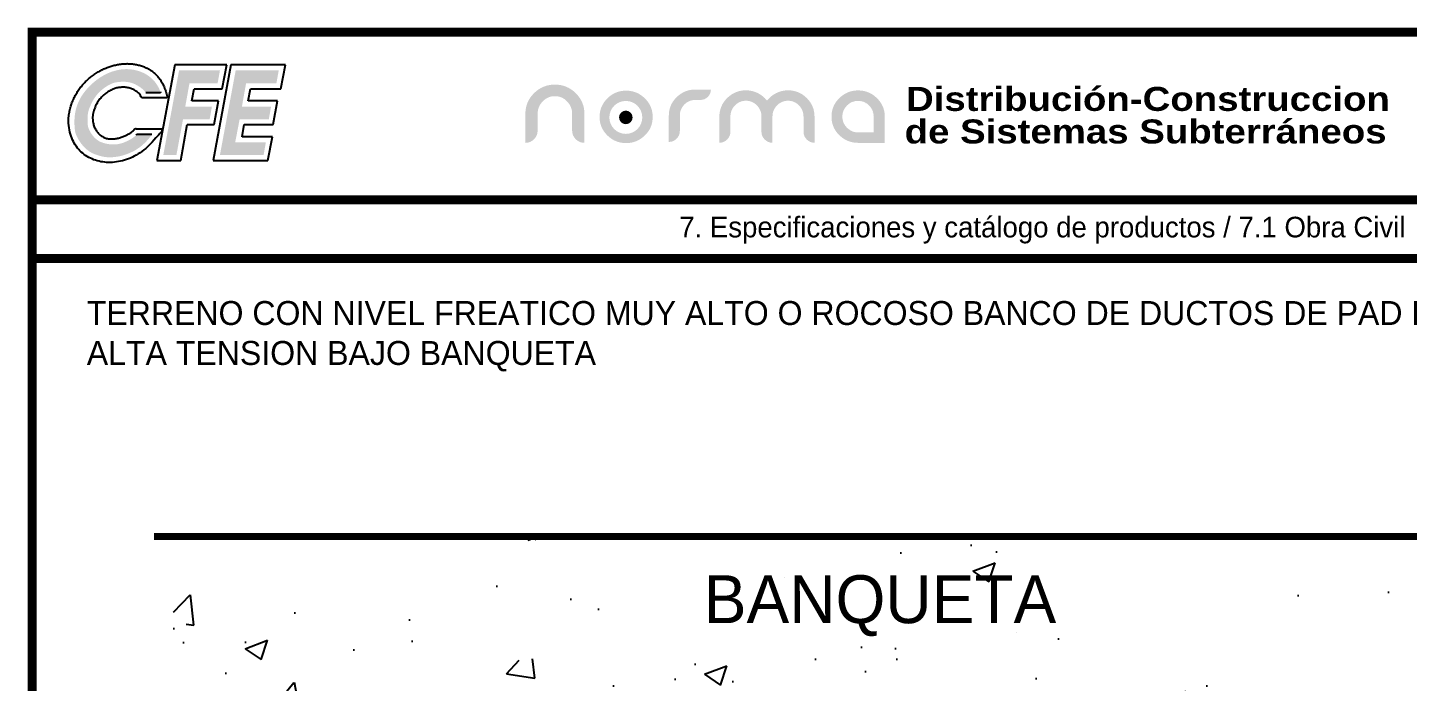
# Model space of a CAD drawing. Header units: inches. Extents: x 97 to 1398, y 97 to 1923.
# Drawn here: x 97 to 961, y 1514 to 1923 of the extents above; entities that cross this region are included whole.
import ezdxf

# ---------------------------------------------------------------- set-up
doc = ezdxf.new("R2010")
doc.units = ezdxf.units.IN
doc.header["$MEASUREMENT"] = 0
doc.layers.get('0').update_dxf_attribs({"color": 3})
doc.layers.get('Defpoints').update_dxf_attribs({"color": 50})
for name, color, linetype in [('Cepa', 6, 'Continuous'), ('Dimensiones', 7, 'Continuous'), ('LAYER_1', 160, 'Continuous'), ('Marco', 7, 'Continuous'), ('Textos', 7, 'Continuous')]:
    doc.layers.add(name, color=color, linetype=linetype)
doc.styles.get("Standard").update_dxf_attribs({"font": ''})
doc.styles.get('Standard').set_extended_font_data('Zurich Ex BT')
doc.dimstyles.get("Standard").update_dxf_attribs({"dimtxt": 9, "dimasz": 20, "dimexe": 1.8, "dimexo": 0.0625, "dimgap": 2, "dimtad": 0, "dimtih": 1, "dimtoh": 1, "dimdec": 0, "dimzin": 0, "dimdsep": 46, "dimtxsty": 'Standard', "dimcen": 0.09, "dimadec": 0, "dimazin": 0, "dimtfac": 1, "dimtdec": 0, "dimtofl": 0, "dimtmove": 0, "dimatfit": 3, "dimfxl": 0, "dimtolj": 1, "dimtzin": 0, "dimarcsym": 0})

# ---------------------------------------------------------------- blocks, each defined once
blk = doc.blocks.new('*D17')
at = {"layer": 'Defpoints', "color": 0}
for p in [(1189.57, 1604.23), (793.11, 1304.45), (1311.18, 1304.45)]:
    blk.add_point(p, dxfattribs=at)
at = {"layer": 'Dimensiones', "color": 0, "lineweight": -2}
for p, q in [((1189.63, 1604.23), (1312.98, 1604.23)), ((1311.18, 1584.23), (1311.18, 1477.67)), ((1311.18, 1324.45), (1311.18, 1453.33)), ((793.17, 1304.45), (1312.98, 1304.45))]:
    blk.add_line(p, q, dxfattribs=at)
at = {"layer": 'Dimensiones', "color": 0}
for points in [[(1307.85, 1584.23), (1314.51, 1584.23), (1311.18, 1604.23)], [(1307.85, 1324.45), (1314.51, 1324.45), (1311.18, 1304.45)]]:
    blk.add_solid(points, dxfattribs=at)
at = {"layer": 'Dimensiones', "color": 0, "insert": (1311.18, 1465.5), "char_height": 20, "attachment_point": 5}
blk.add_mtext('\\A1;300', dxfattribs=at)
blk = doc.blocks.new('MARCO')
at = {"layer": 'Marco', "const_width": 5.6}
blk.add_lwpolyline([(0, 0), (0, 1820), (1295, 1820), (1295, 0)], close=True, dxfattribs=at)
for points in [[(0, 1715), (1295, 1715)], [(0, 1678.28), (1295, 1678.28)]]:
    blk.add_lwpolyline(points, dxfattribs=at)
blk = doc.blocks.new('logo_norma')
at = {"linetype": 'Continuous', "lineweight": 0}
blk.add_hatch(color=2, dxfattribs=at).paths.add_polyline_path([(33.63, 163, 1), (38.81, 163, 1)])
at = {"layer": 'LAYER_1', "lineweight": 0}
h = blk.add_hatch(color=7, dxfattribs=at)
h.dxf.hatch_style = 2
edge = h.paths.add_edge_path()
edge.add_spline(control_points=[(15.71, 164.38), (15.71, 166.19), (15.07, 167.77), (13.79, 169.1), (12.51, 170.44), (10.96, 171.11), (9.14, 171.11), (7.3, 171.11), (5.74, 170.44), (4.46, 169.12), (3.17, 167.79), (2.53, 166.21), (2.53, 164.38), (2.53, 164.38), (2.53, 157.96), (2.53, 157.96), (2.53, 156.68), (2.07, 155.58), (1.15, 154.66), (0.23, 153.74), (-0.87, 153.28), (-2.15, 153.28), (-2.15, 153.28), (-2.15, 164.39), (-2.15, 164.39), (-2.15, 167.46), (-1.04, 170.09), (1.17, 172.27), (3.38, 174.45), (6.03, 175.54), (9.14, 175.54), (12.22, 175.54), (14.87, 174.45), (17.08, 172.27), (19.29, 170.09), (20.4, 167.46), (20.4, 164.39), (20.4, 164.39), (20.4, 153.28), (20.4, 153.28), (19.11, 153.28), (18.01, 153.74), (17.09, 154.66), (16.17, 155.58), (15.71, 156.68), (15.71, 157.96), (15.71, 157.96), (15.71, 164.38), (15.71, 164.38)], knot_values=[0, 0, 0, 0, 1, 1, 1, 2, 2, 2, 3, 3, 3, 4, 4, 4, 5, 5, 5, 6, 6, 6, 7, 7, 7, 8, 8, 8, 9, 9, 9, 10, 10, 10, 11, 11, 11, 12, 12, 12, 13, 13, 13, 14, 14, 14, 15, 15, 15, 16, 16, 16, 16], degree=3, periodic=0)
h = blk.add_hatch(color=1, dxfattribs=at)
h.dxf.hatch_style = 2
edge = h.paths.add_edge_path()
edge.add_arc((36.22, 163), 6.29, 0, 360)
h.paths.add_polyline_path([(36.33, 173.22), (36.59, 173.21), (36.85, 173.2), (37.1, 173.19), (37.36, 173.17), (37.61, 173.14), (37.85, 173.11), (38.1, 173.07), (38.34, 173.03), (38.58, 172.98), (38.82, 172.93), (39.06, 172.87), (39.29, 172.8), (39.52, 172.73), (39.75, 172.65), (39.98, 172.57), (40.2, 172.48), (40.43, 172.39), (40.65, 172.28), (40.86, 172.18), (41.08, 172.07), (41.29, 171.95), (41.5, 171.83), (41.71, 171.7), (41.92, 171.56), (42.12, 171.42), (42.33, 171.27), (42.53, 171.12), (42.72, 170.96), (42.92, 170.8), (43.11, 170.63), (43.3, 170.46), (43.49, 170.27), (43.68, 170.09), (43.85, 169.9), (44.03, 169.71), (44.19, 169.52), (44.35, 169.33), (44.51, 169.13), (44.66, 168.93), (44.8, 168.73), (44.94, 168.52), (45.07, 168.32), (45.2, 168.11), (45.32, 167.9), (45.43, 167.68), (45.54, 167.47), (45.64, 167.25), (45.74, 167.03), (45.83, 166.81), (45.91, 166.58), (45.99, 166.35), (46.07, 166.12), (46.13, 165.89), (46.19, 165.66), (46.25, 165.42), (46.3, 165.18), (46.34, 164.94), (46.38, 164.69), (46.41, 164.45), (46.44, 164.2), (46.46, 163.95), (46.48, 163.69), (46.48, 163.44), (46.49, 163.18), (46.48, 162.92), (46.48, 162.66), (46.46, 162.41), (46.44, 162.16), (46.41, 161.91), (46.38, 161.66), (46.34, 161.42), (46.3, 161.18), (46.25, 160.94), (46.19, 160.7), (46.13, 160.47), (46.07, 160.24), (45.99, 160.01), (45.91, 159.78), (45.83, 159.56), (45.74, 159.33), (45.64, 159.11), (45.54, 158.9), (45.43, 158.68), (45.32, 158.47), (45.2, 158.26), (45.07, 158.05), (44.94, 157.85), (44.8, 157.64), (44.66, 157.44), (44.51, 157.25), (44.35, 157.05), (44.19, 156.86), (44.03, 156.67), (43.85, 156.48), (43.68, 156.29), (43.49, 156.11), (43.3, 155.93), (43.11, 155.76), (42.92, 155.59), (42.72, 155.43), (42.53, 155.27), (42.33, 155.12), (42.12, 154.97), (41.92, 154.83), (41.71, 154.7), (41.5, 154.57), (41.29, 154.45), (41.08, 154.33), (40.86, 154.22), (40.65, 154.11), (40.43, 154.02), (40.2, 153.92), (39.98, 153.83), (39.75, 153.75), (39.52, 153.67), (39.29, 153.6), (39.06, 153.54), (38.82, 153.48), (38.58, 153.42), (38.34, 153.37), (38.1, 153.33), (37.85, 153.29), (37.61, 153.26), (37.36, 153.24), (37.1, 153.22), (36.85, 153.2), (36.59, 153.2), (36.33, 153.19), (36.07, 153.2), (35.82, 153.2), (35.56, 153.22), (35.31, 153.24), (35.06, 153.26), (34.81, 153.29), (34.57, 153.33), (34.33, 153.37), (34.09, 153.42), (33.85, 153.48), (33.61, 153.54), (33.38, 153.6), (33.15, 153.67), (32.92, 153.75), (32.69, 153.83), (32.47, 153.92), (32.24, 154.02), (32.02, 154.11), (31.81, 154.22), (31.59, 154.33), (31.38, 154.45), (31.17, 154.57), (30.96, 154.7), (30.75, 154.83), (30.55, 154.97), (30.35, 155.12), (30.15, 155.27), (29.95, 155.43), (29.76, 155.59), (29.57, 155.76), (29.38, 155.93), (29.19, 156.11), (29, 156.29), (28.83, 156.48), (28.65, 156.67), (28.49, 156.86), (28.33, 157.05), (28.17, 157.25), (28.02, 157.44), (27.88, 157.64), (27.75, 157.85), (27.61, 158.05), (27.49, 158.26), (27.37, 158.47), (27.26, 158.68), (27.15, 158.9), (27.05, 159.11), (26.95, 159.33), (26.86, 159.56), (26.77, 159.78), (26.7, 160.01), (26.62, 160.24), (26.56, 160.47), (26.49, 160.7), (26.44, 160.94), (26.39, 161.18), (26.35, 161.42), (26.31, 161.66), (26.28, 161.91), (26.25, 162.16), (26.23, 162.41), (26.21, 162.66), (26.21, 162.92), (26.2, 163.18), (26.21, 163.44), (26.21, 163.69), (26.23, 163.95), (26.25, 164.2), (26.28, 164.45), (26.31, 164.69), (26.35, 164.94), (26.39, 165.18), (26.44, 165.42), (26.49, 165.66), (26.56, 165.89), (26.62, 166.12), (26.7, 166.35), (26.77, 166.58), (26.86, 166.81), (26.95, 167.03), (27.05, 167.25), (27.15, 167.47), (27.26, 167.68), (27.37, 167.9), (27.49, 168.11), (27.61, 168.32), (27.75, 168.52), (27.88, 168.73), (28.02, 168.93), (28.17, 169.13), (28.33, 169.33), (28.49, 169.52), (28.65, 169.71), (28.83, 169.9), (29, 170.09), (29.19, 170.27), (29.38, 170.46), (29.57, 170.63), (29.76, 170.8), (29.95, 170.96), (30.15, 171.12), (30.35, 171.27), (30.55, 171.42), (30.75, 171.56), (30.96, 171.7), (31.17, 171.83), (31.38, 171.95), (31.59, 172.07), (31.81, 172.18), (32.02, 172.28), (32.24, 172.39), (32.47, 172.48), (32.69, 172.57), (32.92, 172.65), (33.15, 172.73), (33.38, 172.8), (33.61, 172.87), (33.85, 172.93), (34.09, 172.98), (34.33, 173.03), (34.57, 173.07), (34.81, 173.11), (35.06, 173.14), (35.31, 173.17), (35.56, 173.19), (35.82, 173.2), (36.07, 173.21)])
h = blk.add_hatch(color=7, dxfattribs=at)
h.dxf.hatch_style = 2
edge = h.paths.add_edge_path()
edge.add_spline(control_points=[(56.86, 157.83), (56.86, 156.68), (56.45, 155.69), (55.62, 154.86), (54.79, 154.04), (53.8, 153.62), (52.65, 153.62), (52.65, 153.62), (52.65, 163.66), (52.65, 163.66), (52.65, 166.43), (53.65, 168.79), (55.65, 170.74), (57.65, 172.68), (60.03, 173.65), (62.81, 173.65), (62.81, 173.65), (68.73, 173.65), (68.73, 173.65), (68.73, 172.55), (68.34, 171.61), (67.56, 170.83), (66.78, 170.06), (65.84, 169.67), (64.74, 169.67), (64.74, 169.67), (62.81, 169.67), (62.81, 169.67), (61.15, 169.67), (59.75, 169.08), (58.59, 167.91), (57.44, 166.73), (56.86, 165.32), (56.86, 163.66), (56.86, 163.66), (56.86, 157.83), (56.86, 157.83)], knot_values=[0, 0, 0, 0, 1, 1, 1, 2, 2, 2, 3, 3, 3, 4, 4, 4, 5, 5, 5, 6, 6, 6, 7, 7, 7, 8, 8, 8, 9, 9, 9, 10, 10, 10, 11, 11, 11, 12, 12, 12, 12], degree=3, periodic=0)
h = blk.add_hatch(color=7, dxfattribs=at)
h.dxf.hatch_style = 2
edge = h.paths.add_edge_path()
edge.add_spline(control_points=[(92.25, 163.31), (92.25, 163.31), (92.25, 153.32), (92.25, 153.32), (91.1, 153.32), (90.11, 153.74), (89.28, 154.56), (88.45, 155.39), (88.04, 156.38), (88.04, 157.53), (88.04, 157.53), (88.04, 163.31), (88.04, 163.31), (88.04, 164.96), (87.47, 166.38), (86.32, 167.57), (85.18, 168.76), (83.78, 169.36), (82.12, 169.36), (80.47, 169.36), (79.07, 168.76), (77.91, 167.57), (76.76, 166.38), (76.18, 164.96), (76.18, 163.31), (76.18, 163.31), (76.18, 157.53), (76.18, 157.53), (76.18, 156.36), (75.77, 155.37), (74.95, 154.55), (74.13, 153.74), (73.14, 153.32), (71.97, 153.32), (71.97, 153.32), (71.97, 163.31), (71.97, 163.31), (71.97, 166.08), (72.97, 168.45), (74.96, 170.41), (76.96, 172.37), (79.35, 173.35), (82.12, 173.35), (83.69, 173.35), (85.18, 173), (86.59, 172.31), (87.99, 171.62), (89.18, 170.66), (90.17, 169.42), (91.12, 170.64), (92.31, 171.6), (93.73, 172.3), (95.15, 173), (96.64, 173.35), (98.19, 173.35), (100.97, 173.35), (103.35, 172.37), (105.34, 170.41), (107.33, 168.45), (108.32, 166.08), (108.32, 163.31), (108.32, 163.31), (108.32, 153.32), (108.32, 153.32), (107.17, 153.32), (106.18, 153.74), (105.35, 154.56), (104.52, 155.39), (104.11, 156.38), (104.11, 157.53), (104.11, 157.53), (104.11, 163.31), (104.11, 163.31), (104.11, 164.96), (103.54, 166.38), (102.39, 167.57), (101.25, 168.76), (99.85, 169.36), (98.19, 169.36), (96.54, 169.36), (95.14, 168.76), (93.98, 167.57), (92.83, 166.38), (92.25, 164.96), (92.25, 163.31)], knot_values=[0, 0, 0, 0, 1, 1, 1, 2, 2, 2, 3, 3, 3, 4, 4, 4, 5, 5, 5, 6, 6, 6, 7, 7, 7, 8, 8, 8, 9, 9, 9, 10, 10, 10, 11, 11, 11, 12, 12, 12, 13, 13, 13, 14, 14, 14, 15, 15, 15, 16, 16, 16, 17, 17, 17, 18, 18, 18, 19, 19, 19, 20, 20, 20, 21, 21, 21, 22, 22, 22, 23, 23, 23, 24, 24, 24, 25, 25, 25, 26, 26, 26, 27, 27, 27, 28, 28, 28, 28], degree=3, periodic=0)
h = blk.add_hatch(color=7, dxfattribs=at)
h.dxf.hatch_style = 2
h.paths.add_polyline_path([(135.17, 163.27), (135.17, 153.28), (124.97, 153.28), (124.71, 153.29), (124.46, 153.3), (124.2, 153.31), (123.95, 153.33), (123.7, 153.36), (123.45, 153.39), (123.21, 153.42), (122.96, 153.47), (122.72, 153.52), (122.48, 153.57), (122.25, 153.63), (122.01, 153.69), (121.78, 153.77), (121.55, 153.84), (121.32, 153.93), (121.1, 154.01), (120.87, 154.11), (120.65, 154.21), (120.44, 154.31), (120.22, 154.42), (120.01, 154.54), (119.8, 154.66), (119.59, 154.79), (119.38, 154.93), (119.17, 155.07), (118.97, 155.21), (118.77, 155.36), (118.57, 155.52), (118.38, 155.68), (118.19, 155.85), (118, 156.02), (117.81, 156.2), (117.62, 156.39), (117.44, 156.57), (117.27, 156.76), (117.1, 156.95), (116.94, 157.14), (116.79, 157.34), (116.64, 157.54), (116.49, 157.74), (116.36, 157.94), (116.23, 158.15), (116.1, 158.35), (115.98, 158.56), (115.86, 158.78), (115.76, 158.99), (115.65, 159.21), (115.56, 159.43), (115.47, 159.65), (115.38, 159.87), (115.3, 160.1), (115.23, 160.33), (115.16, 160.56), (115.1, 160.8), (115.04, 161.03), (114.99, 161.27), (114.95, 161.51), (114.91, 161.76), (114.88, 162), (114.85, 162.25), (114.83, 162.5), (114.82, 162.76), (114.81, 163.01), (114.81, 163.27), (114.81, 163.53), (114.82, 163.79), (114.83, 164.04), (114.85, 164.29), (114.88, 164.54), (114.91, 164.79), (114.95, 165.03), (114.99, 165.27), (115.04, 165.51), (115.1, 165.75), (115.16, 165.98), (115.23, 166.22), (115.3, 166.45), (115.38, 166.67), (115.47, 166.9), (115.56, 167.12), (115.65, 167.34), (115.76, 167.56), (115.86, 167.78), (115.98, 167.99), (116.1, 168.2), (116.23, 168.41), (116.36, 168.62), (116.49, 168.82), (116.64, 169.02), (116.79, 169.22), (116.94, 169.42), (117.1, 169.61), (117.27, 169.8), (117.44, 169.99), (117.62, 170.18), (117.81, 170.37), (118, 170.55), (118.19, 170.72), (118.38, 170.89), (118.57, 171.06), (118.77, 171.21), (118.97, 171.37), (119.17, 171.51), (119.38, 171.65), (119.59, 171.79), (119.8, 171.92), (120.01, 172.04), (120.22, 172.16), (120.44, 172.27), (120.65, 172.38), (120.87, 172.48), (121.1, 172.57), (121.32, 172.66), (121.55, 172.75), (121.78, 172.82), (122.01, 172.89), (122.25, 172.96), (122.48, 173.02), (122.72, 173.08), (122.96, 173.12), (123.21, 173.17), (123.45, 173.2), (123.7, 173.24), (123.95, 173.26), (124.2, 173.28), (124.46, 173.3), (124.71, 173.31), (124.97, 173.31), (125.23, 173.31), (125.49, 173.3), (125.74, 173.28), (126, 173.26), (126.25, 173.24), (126.49, 173.2), (126.74, 173.17), (126.98, 173.12), (127.23, 173.08), (127.46, 173.02), (127.7, 172.96), (127.94, 172.89), (128.17, 172.82), (128.4, 172.75), (128.63, 172.66), (128.85, 172.57), (129.07, 172.48), (129.3, 172.38), (129.51, 172.27), (129.73, 172.16), (129.94, 172.04), (130.16, 171.92), (130.37, 171.79), (130.57, 171.65), (130.78, 171.51), (130.98, 171.37), (131.18, 171.21), (131.38, 171.06), (131.58, 170.89), (131.77, 170.72), (131.96, 170.55), (132.15, 170.37), (132.34, 170.18), (132.52, 169.99), (132.69, 169.8), (132.86, 169.61), (133.02, 169.42), (133.18, 169.22), (133.33, 169.02), (133.47, 168.82), (133.61, 168.62), (133.74, 168.41), (133.87, 168.2), (133.99, 167.99), (134.1, 167.78), (134.21, 167.56), (134.32, 167.34), (134.41, 167.12), (134.5, 166.9), (134.59, 166.67), (134.67, 166.45), (134.74, 166.22), (134.81, 165.98), (134.87, 165.75), (134.93, 165.51), (134.98, 165.27), (135.02, 165.03), (135.06, 164.79), (135.09, 164.54), (135.12, 164.29), (135.14, 164.04), (135.15, 163.79), (135.16, 163.53)])
edge = h.paths.add_edge_path()
edge.add_line((130.75, 157.38), (124.84, 157.38))
edge.add_arc((124.84, 163.29), 5.91, 0, 270, ccw=False)
edge.add_line((130.75, 163.29), (130.75, 157.38))
edge = h.paths.add_edge_path()
edge.add_arc((124.84, 163.29), 5.91, 227.4587, 270)
edge.add_line((124.84, 157.38), (130.75, 157.38))
edge.add_line((130.75, 157.38), (130.75, 163.29))
edge.add_arc((124.84, 163.29), 5.91, 360, 490.3588)
edge.add_line((121.02, 167.79), (121.08, 167.85))
edge.add_line((121.08, 167.85), (121.19, 167.95))
edge.add_line((121.19, 167.95), (121.3, 168.05))
edge.add_line((121.3, 168.05), (121.42, 168.14))
edge.add_line((121.42, 168.14), (121.54, 168.23))
edge.add_line((121.54, 168.23), (121.66, 168.31))
edge.add_line((121.66, 168.31), (121.78, 168.4))
edge.add_line((121.78, 168.4), (121.9, 168.47))
edge.add_line((121.9, 168.47), (122.02, 168.55))
edge.add_line((122.02, 168.55), (122.15, 168.62))
edge.add_line((122.15, 168.62), (122.28, 168.69))
edge.add_line((122.28, 168.69), (122.4, 168.75))
edge.add_line((122.4, 168.75), (122.53, 168.81))
edge.add_line((122.53, 168.81), (122.66, 168.87))
edge.add_line((122.66, 168.87), (122.8, 168.93))
edge.add_line((122.8, 168.93), (122.93, 168.98))
edge.add_line((122.93, 168.98), (123.07, 169.02))
edge.add_line((123.07, 169.02), (123.2, 169.07))
edge.add_line((123.2, 169.07), (123.34, 169.11))
edge.add_line((123.34, 169.11), (123.48, 169.14))
edge.add_line((123.48, 169.14), (123.63, 169.18))
edge.add_line((123.63, 169.18), (123.77, 169.21))
edge.add_line((123.77, 169.21), (123.91, 169.23))
edge.add_line((123.91, 169.23), (124.06, 169.26))
edge.add_line((124.06, 169.26), (124.21, 169.27))
edge.add_line((124.21, 169.27), (124.36, 169.29))
edge.add_line((124.36, 169.29), (124.51, 169.3))
edge.add_line((124.51, 169.3), (124.66, 169.31))
edge.add_line((124.66, 169.31), (124.81, 169.32))
edge.add_line((124.81, 169.32), (124.97, 169.32))
edge.add_line((124.97, 169.32), (125.12, 169.32))
edge.add_line((125.12, 169.32), (125.28, 169.31))
edge.add_line((125.28, 169.31), (125.43, 169.3))
edge.add_line((125.43, 169.3), (125.58, 169.29))
edge.add_line((125.58, 169.29), (125.73, 169.27))
edge.add_line((125.73, 169.27), (125.88, 169.26))
edge.add_line((125.88, 169.26), (126.02, 169.23))
edge.add_line((126.02, 169.23), (126.17, 169.21))
edge.add_line((126.17, 169.21), (126.31, 169.18))
edge.add_line((126.31, 169.18), (126.45, 169.14))
edge.add_line((126.45, 169.14), (126.59, 169.11))
edge.add_line((126.59, 169.11), (126.73, 169.07))
edge.add_line((126.73, 169.07), (126.87, 169.02))
edge.add_line((126.87, 169.02), (127, 168.98))
edge.add_line((127, 168.98), (127.14, 168.93))
edge.add_line((127.14, 168.93), (127.27, 168.87))
edge.add_line((127.27, 168.87), (127.4, 168.81))
edge.add_line((127.4, 168.81), (127.53, 168.75))
edge.add_line((127.53, 168.75), (127.66, 168.69))
edge.add_line((127.66, 168.69), (127.79, 168.62))
edge.add_line((127.79, 168.62), (127.91, 168.55))
edge.add_line((127.91, 168.55), (128.03, 168.47))
edge.add_line((128.03, 168.47), (128.16, 168.4))
edge.add_line((128.16, 168.4), (128.28, 168.31))
edge.add_line((128.28, 168.31), (128.4, 168.23))
edge.add_line((128.4, 168.23), (128.51, 168.14))
edge.add_line((128.51, 168.14), (128.63, 168.05))
edge.add_line((128.63, 168.05), (128.74, 167.95))
edge.add_line((128.74, 167.95), (128.86, 167.85))
edge.add_line((128.86, 167.85), (128.97, 167.75))
edge.add_line((128.97, 167.75), (129.08, 167.64))
edge.add_line((129.08, 167.64), (129.19, 167.53))
edge.add_line((129.19, 167.53), (129.29, 167.42))
edge.add_line((129.29, 167.42), (129.4, 167.31))
edge.add_line((129.4, 167.31), (129.5, 167.19))
edge.add_line((129.5, 167.19), (129.59, 167.07))
edge.add_line((129.59, 167.07), (129.69, 166.96))
edge.add_line((129.69, 166.96), (129.78, 166.84))
edge.add_line((129.78, 166.84), (129.86, 166.72))
edge.add_line((129.86, 166.72), (129.94, 166.6))
edge.add_line((129.94, 166.6), (130.02, 166.47))
edge.add_line((130.02, 166.47), (130.1, 166.35))
edge.add_line((130.1, 166.35), (130.17, 166.22))
edge.add_line((130.17, 166.22), (130.24, 166.1))
edge.add_line((130.24, 166.1), (130.31, 165.97))
edge.add_line((130.31, 165.97), (130.37, 165.84))
edge.add_line((130.37, 165.84), (130.43, 165.71))
edge.add_line((130.43, 165.71), (130.48, 165.57))
edge.add_line((130.48, 165.57), (130.54, 165.44))
edge.add_line((130.54, 165.44), (130.58, 165.3))
edge.add_line((130.58, 165.3), (130.63, 165.17))
edge.add_line((130.63, 165.17), (130.67, 165.03))
edge.add_line((130.67, 165.03), (130.71, 164.89))
edge.add_line((130.71, 164.89), (130.75, 164.75))
edge.add_line((130.75, 164.75), (130.78, 164.61))
edge.add_line((130.78, 164.61), (130.81, 164.47))
edge.add_line((130.81, 164.47), (130.83, 164.32))
edge.add_line((130.83, 164.32), (130.85, 164.18))
edge.add_line((130.85, 164.18), (130.87, 164.03))
edge.add_line((130.87, 164.03), (130.89, 163.88))
edge.add_line((130.89, 163.88), (130.9, 163.73))
edge.add_line((130.9, 163.73), (130.91, 163.58))
edge.add_line((130.91, 163.58), (130.91, 163.43))
edge.add_line((130.91, 163.43), (130.91, 163.27))
edge.add_line((130.91, 163.27), (130.91, 157.27))
edge.add_line((130.91, 157.27), (124.97, 157.27))
edge.add_line((124.97, 157.27), (124.81, 157.28))
edge.add_line((124.81, 157.28), (124.66, 157.28))
edge.add_line((124.66, 157.28), (124.51, 157.29))
edge.add_line((124.51, 157.29), (124.36, 157.3))
edge.add_line((124.36, 157.3), (124.21, 157.32))
edge.add_line((124.21, 157.32), (124.06, 157.34))
edge.add_line((124.06, 157.34), (123.91, 157.36))
edge.add_line((123.91, 157.36), (123.77, 157.38))
edge.add_line((123.77, 157.38), (123.63, 157.41))
edge.add_line((123.63, 157.41), (123.48, 157.45))
edge.add_line((123.48, 157.45), (123.34, 157.48))
edge.add_line((123.34, 157.48), (123.2, 157.52))
edge.add_line((123.2, 157.52), (123.07, 157.57))
edge.add_line((123.07, 157.57), (122.93, 157.61))
edge.add_line((122.93, 157.61), (122.8, 157.66))
edge.add_line((122.8, 157.66), (122.66, 157.71))
edge.add_line((122.66, 157.71), (122.53, 157.77))
edge.add_line((122.53, 157.77), (122.4, 157.83))
edge.add_line((122.4, 157.83), (122.28, 157.9))
edge.add_line((122.28, 157.9), (122.15, 157.96))
edge.add_line((122.15, 157.96), (122.02, 158.03))
edge.add_line((122.02, 158.03), (121.9, 158.11))
edge.add_line((121.9, 158.11), (121.78, 158.18))
edge.add_line((121.78, 158.18), (121.66, 158.27))
edge.add_line((121.66, 158.27), (121.54, 158.35))
edge.add_line((121.54, 158.35), (121.42, 158.44))
edge.add_line((121.42, 158.44), (121.3, 158.53))
edge.add_line((121.3, 158.53), (121.19, 158.62))
edge.add_line((121.19, 158.62), (121.08, 158.72))
edge.add_line((121.08, 158.72), (120.96, 158.82))
edge.add_line((120.96, 158.82), (120.85, 158.93))
edge.add_line((120.85, 158.93), (120.85, 158.93))
at = {"linetype": 'Continuous', "lineweight": 0, "char_height": 9.1689, "width": 708.2009, "attachment_point": 1}
for s, insert in [('{\\fArial Black|b0|i0|c0|p34;Distribución-Construccion}', (143.27, 174.65)), ('{\\fArial Black|b0|i0|c0|p34;de Sistemas Subterráneos}', (142.75, 162.21))]:
    blk.add_mtext(s, dxfattribs=dict(at, insert=insert))
blk = doc.blocks.new('marco y Logo')
at = {"layer": 'Marco', "linetype": 'Continuous', "true_color": 0x00a160}
h = blk.add_hatch(color=124, dxfattribs=at)
edge = h.paths.add_edge_path()
edge.add_spline(control_points=[(180.19, 1882.84), (180.1, 1883.11), (179.92, 1883.65), (179.59, 1884.43), (179.23, 1885.2), (178.84, 1885.94), (178.41, 1886.67), (177.96, 1887.38), (177.47, 1888.06), (176.97, 1888.72), (176.43, 1889.35), (175.88, 1889.96), (175.3, 1890.55), (174.71, 1891.1), (174.1, 1891.63), (173.48, 1892.14), (172.85, 1892.62), (172.19, 1893.05), (171.5, 1893.48), (170.78, 1893.88), (170.03, 1894.27), (169.25, 1894.64), (168.44, 1894.98), (167.61, 1895.3), (166.75, 1895.6), (165.87, 1895.87), (164.96, 1896.1), (164.04, 1896.31), (163.1, 1896.48), (162.14, 1896.62), (161.16, 1896.72), (160.17, 1896.78), (159.28, 1896.8), (158.51, 1896.79), (157.84, 1896.77), (157.18, 1896.73), (156.52, 1896.67), (155.86, 1896.59), (155.2, 1896.51), (154.55, 1896.4), (153.89, 1896.28), (153.24, 1896.14), (152.59, 1895.99), (151.95, 1895.82), (151.3, 1895.63), (150.66, 1895.43), (150.01, 1895.22), (149.37, 1894.99), (148.74, 1894.75), (148.1, 1894.48), (147.46, 1894.21), (146.83, 1893.92), (146.2, 1893.61), (145.57, 1893.29), (144.94, 1892.95), (144.32, 1892.61), (143.71, 1892.25), (143.1, 1891.87), (142.5, 1891.49), (141.91, 1891.09), (141.32, 1890.69), (140.75, 1890.27), (140.19, 1889.85), (139.64, 1889.42), (139.08, 1888.96), (138.5, 1888.48), (137.92, 1887.97), (137.34, 1887.45), (136.78, 1886.91), (136.22, 1886.37), (135.67, 1885.81), (135.14, 1885.25), (134.62, 1884.68), (134.11, 1884.1), (133.62, 1883.52), (133.14, 1882.93), (132.68, 1882.34), (132.24, 1881.75), (131.82, 1881.16), (131.41, 1880.56), (131.03, 1879.97), (130.66, 1879.36), (130.31, 1878.75), (129.97, 1878.12), (129.64, 1877.48), (129.33, 1876.82), (129.03, 1876.17), (128.75, 1875.5), (128.48, 1874.83), (128.23, 1874.15), (128, 1873.47), (127.78, 1872.8), (127.59, 1872.12), (127.41, 1871.44), (127.25, 1870.77), (127.11, 1870.11), (127, 1869.45), (126.89, 1868.78), (126.8, 1868.11), (126.72, 1867.44), (126.65, 1866.77), (126.6, 1866.09), (126.56, 1865.43), (126.54, 1864.76), (126.53, 1864.1), (126.52, 1863.44), (126.53, 1862.79), (126.55, 1862.15), (126.58, 1861.52), (126.61, 1860.9), (126.66, 1860.28), (126.71, 1859.69), (126.76, 1859.11), (126.82, 1858.54), (126.91, 1857.99), (127.04, 1857.44), (127.19, 1856.88), (127.36, 1856.33), (127.56, 1855.78), (127.78, 1855.24), (128.02, 1854.7), (128.27, 1854.16), (128.55, 1853.64), (128.83, 1853.12), (129.13, 1852.62), (129.44, 1852.12), (129.75, 1851.64), (130.07, 1851.17), (130.42, 1850.7), (130.77, 1850.19), (131.16, 1849.68), (131.58, 1849.17), (132.01, 1848.68), (132.47, 1848.19), (132.94, 1847.71), (133.42, 1847.24), (133.93, 1846.79), (134.44, 1846.36), (134.96, 1845.95), (135.49, 1845.56), (136.03, 1845.19), (136.58, 1844.85), (137.12, 1844.54), (137.67, 1844.25), (138.22, 1844), (138.77, 1843.78), (139.32, 1843.55), (139.89, 1843.34), (140.47, 1843.13), (141.06, 1842.92), (141.67, 1842.72), (142.29, 1842.54), (142.92, 1842.37), (143.57, 1842.21), (144.23, 1842.06), (144.91, 1841.94), (145.6, 1841.83), (146.3, 1841.74), (147.02, 1841.68), (147.76, 1841.64), (148.59, 1841.62), (149.5, 1841.64), (150.49, 1841.69), (151.46, 1841.77), (152.43, 1841.88), (153.38, 1842.02), (154.31, 1842.19), (155.24, 1842.38), (156.15, 1842.6), (157.05, 1842.85), (157.93, 1843.12), (158.8, 1843.41), (159.66, 1843.72), (160.51, 1844.06), (161.34, 1844.42), (162.16, 1844.79), (162.98, 1845.19), (163.81, 1845.6), (164.63, 1846.07), (165.46, 1846.57), (166.29, 1847.11), (167.1, 1847.69), (167.91, 1848.3), (168.71, 1848.94), (169.49, 1849.62), (170.26, 1850.33), (171.02, 1851.06), (171.75, 1851.83), (172.46, 1852.62), (173.15, 1853.43), (173.82, 1854.27), (174.46, 1855.13), (174.86, 1855.72), (175.06, 1856.01)], knot_values=[0, 0, 0, 0, 0.046718, 0.09325, 0.139631, 0.185855, 0.231957, 0.277914, 0.323724, 0.369346, 0.414774, 0.459957, 0.504871, 0.549452, 0.593668, 0.637456, 0.680769, 0.723916, 0.768186, 0.81351, 0.859842, 0.9071, 0.955251, 1.004233, 1.054007, 1.104506, 1.155714, 1.207578, 1.260091, 1.313208, 1.366936, 1.421255, 1.476176, 1.512667, 1.549086, 1.585445, 1.621779, 1.658088, 1.694412, 1.730764, 1.767168, 1.803634, 1.840192, 1.876857, 1.913647, 1.950573, 1.987662, 2.02492, 2.062377, 2.100088, 2.138102, 2.176379, 2.214889, 2.253587, 2.292443, 2.331408, 2.370454, 2.40953, 2.4486, 2.487628, 2.526566, 2.565379, 2.604025, 2.642468, 2.680662, 2.722906, 2.765364, 2.807975, 2.850674, 2.893392, 2.936062, 2.97862, 3.021002, 3.06314, 3.104965, 3.146421, 3.18744, 3.227961, 3.267919, 3.307261, 3.345921, 3.384443, 3.423345, 3.46256, 3.502006, 3.541619, 3.581316, 3.621025, 3.660668, 3.700175, 3.739471, 3.778481, 3.817126, 3.855345, 3.893062, 3.93021, 3.966721, 4.003858, 4.040995, 4.078099, 4.11513, 4.152053, 4.188808, 4.225357, 4.261639, 4.29762, 4.333225, 4.368413, 4.403126, 4.437299, 4.470891, 4.50382, 4.536043, 4.566361, 4.597051, 4.62811, 4.65952, 4.691245, 4.72325, 4.75547, 4.787848, 4.820301, 4.852762, 4.88514, 4.917342, 4.949279, 4.980845, 5.011951, 5.042481, 5.077288, 5.11271, 5.14865, 5.184998, 5.221643, 5.258481, 5.295399, 5.332293, 5.369046, 5.405568, 5.441742, 5.477483, 5.512691, 5.547282, 5.581179, 5.614314, 5.646313, 5.678938, 5.712165, 5.745978, 5.78036, 5.815289, 5.850769, 5.886786, 5.923356, 5.960475, 5.998168, 6.036447, 6.075354, 6.114916, 6.155183, 6.196198, 6.251079, 6.305303, 6.358928, 6.412009, 6.464596, 6.516729, 6.568448, 6.619782, 6.670778, 6.721453, 6.771838, 6.821944, 6.871803, 6.921404, 6.970775, 7.019916, 7.070952, 7.123024, 7.176086, 7.230046, 7.284852, 7.340404, 7.396638, 7.45345, 7.510785, 7.568534, 7.626626, 7.684973, 7.743504, 7.802125, 7.860779, 7.919377, 7.919377, 7.919377, 7.919377], degree=3, periodic=0)
edge.add_line((175.06, 1856.01), (165.65, 1856.01))
edge.add_line((165.65, 1856.01), (165.26, 1855.59))
edge.add_spline(control_points=[(165.26, 1855.59), (165.13, 1855.46), (164.86, 1855.19), (164.44, 1854.82), (164.01, 1854.46), (163.57, 1854.12), (163.12, 1853.8), (162.66, 1853.49), (162.2, 1853.2), (161.73, 1852.92), (161.25, 1852.65), (160.78, 1852.4), (160.3, 1852.16), (159.82, 1851.92), (159.34, 1851.7), (158.86, 1851.48), (158.23, 1851.2), (157.44, 1850.86), (156.47, 1850.52), (155.51, 1850.24), (154.53, 1850.01), (153.55, 1849.83), (152.57, 1849.71), (151.59, 1849.65), (150.61, 1849.63), (149.62, 1849.67), (148.64, 1849.76), (147.67, 1849.89), (146.7, 1850.07), (145.73, 1850.3), (144.77, 1850.58), (143.82, 1850.9), (142.96, 1851.23), (142.18, 1851.59), (141.49, 1851.99), (140.81, 1852.45), (140.14, 1852.98), (139.49, 1853.56), (138.87, 1854.18), (138.27, 1854.85), (137.71, 1855.55), (137.18, 1856.28), (136.69, 1857.04), (136.25, 1857.8), (135.86, 1858.57), (135.53, 1859.35), (135.25, 1860.12), (135.04, 1860.87), (134.91, 1861.51), (134.86, 1862.04), (134.82, 1862.47), (134.79, 1862.92), (134.76, 1863.39), (134.74, 1863.86), (134.73, 1864.35), (134.72, 1864.85), (134.72, 1865.36), (134.73, 1865.88), (134.74, 1866.39), (134.77, 1866.91), (134.8, 1867.43), (134.85, 1867.94), (134.91, 1868.45), (134.98, 1868.95), (135.06, 1869.44), (135.15, 1869.91), (135.25, 1870.36), (135.38, 1870.83), (135.52, 1871.31), (135.68, 1871.79), (135.85, 1872.27), (136.04, 1872.76), (136.24, 1873.25), (136.45, 1873.73), (136.66, 1874.22), (136.89, 1874.71), (137.12, 1875.19), (137.35, 1875.66), (137.59, 1876.13), (137.83, 1876.59), (138.06, 1877.03), (138.32, 1877.46), (138.57, 1877.89), (138.85, 1878.32), (139.14, 1878.76), (139.44, 1879.19), (139.76, 1879.63), (140.08, 1880.07), (140.42, 1880.5), (140.76, 1880.92), (141.12, 1881.34), (141.48, 1881.75), (141.84, 1882.15), (142.22, 1882.54), (142.59, 1882.91), (142.98, 1883.26), (143.36, 1883.6), (143.76, 1883.91), (144.15, 1884.23), (144.56, 1884.54), (144.97, 1884.85), (145.39, 1885.15), (145.82, 1885.45), (146.25, 1885.74), (146.68, 1886.03), (147.12, 1886.31), (147.56, 1886.57), (148.01, 1886.83), (148.45, 1887.07), (148.9, 1887.29), (149.34, 1887.5), (149.79, 1887.7), (150.24, 1887.87), (150.68, 1888.02), (151.12, 1888.16), (151.56, 1888.29), (151.99, 1888.4), (152.43, 1888.49), (152.87, 1888.58), (153.3, 1888.65), (153.74, 1888.71), (154.18, 1888.76), (154.62, 1888.8), (155.06, 1888.83), (155.51, 1888.86), (155.96, 1888.88), (156.42, 1888.89), (156.89, 1888.89), (157.39, 1888.9), (157.93, 1888.89), (158.5, 1888.86), (159.07, 1888.81), (159.62, 1888.74), (160.17, 1888.66), (160.72, 1888.56), (161.25, 1888.44), (161.77, 1888.31), (162.28, 1888.17), (162.77, 1888.01), (163.25, 1887.85), (163.72, 1887.66), (164.17, 1887.47), (164.6, 1887.27), (165.02, 1887.06), (165.4, 1886.84), (165.78, 1886.64), (166.15, 1886.43), (166.53, 1886.2), (166.92, 1885.96), (167.31, 1885.71), (167.7, 1885.45), (168.09, 1885.17), (168.47, 1884.87), (168.85, 1884.57), (169.22, 1884.25), (169.58, 1883.91), (169.92, 1883.56), (170.25, 1883.2), (170.56, 1882.82), (170.85, 1882.43), (171.02, 1882.15), (171.11, 1882.02)], knot_values=[0, 0, 0, 0, 0.031151, 0.06204, 0.092722, 0.123207, 0.153543, 0.183726, 0.213782, 0.243683, 0.273451, 0.303063, 0.332511, 0.361756, 0.390795, 0.419587, 0.448107, 0.504739, 0.560633, 0.615902, 0.67068, 0.725061, 0.779172, 0.83309, 0.886919, 0.940716, 0.99457, 1.048538, 1.10267, 1.157016, 1.211609, 1.266486, 1.321672, 1.363664, 1.407314, 1.452513, 1.499086, 1.546804, 1.595408, 1.644609, 1.694102, 1.743578, 1.792709, 1.841189, 1.888715, 1.935004, 1.979781, 2.022838, 2.063998, 2.086637, 2.110353, 2.135027, 2.160557, 2.186828, 2.213735, 2.241164, 2.269018, 2.297167, 2.325525, 2.353979, 2.382431, 2.410773, 2.438916, 2.466765, 2.494229, 2.519316, 2.545163, 2.571703, 2.598881, 2.626611, 2.654821, 2.683426, 2.712335, 2.741458, 2.770703, 2.79997, 2.829168, 2.858188, 2.886937, 2.915305, 2.943196, 2.969815, 2.997225, 3.025322, 3.054008, 3.083175, 3.112727, 3.142553, 3.172557, 3.202638, 3.232695, 3.262631, 3.292357, 3.321773, 3.350791, 3.379328, 3.407296, 3.434657, 3.462399, 3.490449, 3.518739, 3.547194, 3.575744, 3.604323, 3.632861, 3.661298, 3.689567, 3.717608, 3.74537, 3.772806, 3.799857, 3.826494, 3.852674, 3.878385, 3.903661, 3.928583, 3.953214, 3.977632, 4.001892, 4.026065, 4.050202, 4.074381, 4.098636, 4.123036, 4.147618, 4.17244, 4.197539, 4.222967, 4.248754, 4.280326, 4.311672, 4.342769, 4.37359, 4.40412, 4.434304, 4.464127, 4.493541, 4.522521, 4.551015, 4.578993, 4.606399, 4.633209, 4.659369, 4.684847, 4.709591, 4.73223, 4.755714, 4.779946, 4.804816, 4.830238, 4.856102, 4.882327, 4.908816, 4.935508, 4.962312, 4.989179, 5.016042, 5.042879, 5.069647, 5.096344, 5.122959, 5.122959, 5.122959, 5.122959], degree=3, periodic=0)
edge.add_line((171.11, 1882.02), (180.43, 1882.02))
edge.add_line((180.43, 1882.02), (180.19, 1882.84))
h.paths.add_polyline_path([(217.63, 1896.06), (192.02, 1896.06), (182.14, 1843.03), (190.36, 1843.03), (194.47, 1865.32), (211.15, 1865.32), (212.57, 1873.3), (195.89, 1873.3), (198.5, 1887.84), (216.13, 1887.84)])
h.paths.add_polyline_path([(254.43, 1896.06), (227.47, 1896.06), (217.59, 1843.03), (244.94, 1843.03), (246.36, 1851.09), (227.16, 1851.01), (229.92, 1865.32), (248.18, 1865.32), (249.6, 1873.3), (231.35, 1873.3), (233.95, 1887.84), (252.92, 1887.84)])
at = {"color": 114}
for p, q in [((221.84, 1899.41), (189.27, 1899.41)), ((258.73, 1899.41), (224.51, 1899.41))]:
    blk.add_line(p, q, dxfattribs=at)
at = {"color": 124, "true_color": 0x00a160}
for p, q in [((218.91, 1884.47), (221.84, 1899.41)), ((255.81, 1884.47), (258.73, 1899.41)), ((199.94, 1876.96), (201.52, 1884.47)), ((201.52, 1884.47), (218.91, 1884.47)), ((235.18, 1876.96), (236.76, 1884.47)), ((236.76, 1884.47), (255.81, 1884.47)), ((180.43, 1882.02), (171.11, 1882.02)), ((180.19, 1882.84), (180.43, 1882.02)), ((216.78, 1876.96), (199.94, 1876.96)), ((213.93, 1862.11), (216.78, 1876.96)), ((253.67, 1876.96), (235.18, 1876.96)), ((250.83, 1862.11), (253.67, 1876.96)), ((197.17, 1862.11), (213.93, 1862.11)), ((232.73, 1862.11), (250.83, 1862.11))]:
    blk.add_line(p, q, dxfattribs=at)
at = {"layer": 'Marco', "color": 124, "true_color": 0x00a160}
for p, q in [((189.27, 1899.41), (178.13, 1839.66)), ((224.51, 1899.41), (213.36, 1839.66)), ((193.06, 1839.66), (197.17, 1862.11)), ((231.46, 1854.36), (232.73, 1862.11)), ((165.26, 1855.59), (165.65, 1856.01)), ((165.65, 1856.01), (175.06, 1856.01)), ((250.51, 1854.44), (231.46, 1854.36)), ((247.51, 1839.66), (250.51, 1854.44))]:
    blk.add_line(p, q, dxfattribs=at)
at = {"layer": 'Marco', "color": 114}
for p, q in [((178.13, 1839.66), (193.06, 1839.66)), ((213.36, 1839.66), (247.51, 1839.66))]:
    blk.add_line(p, q, dxfattribs=at)
at = {"layer": 'Marco', "color": 124, "true_color": 0x00a160}
blk.add_spline([(184.63, 1878.83), (183.94, 1882.04), (182.98, 1884.98), (181.76, 1887.64), (180.31, 1890.04), (178.65, 1892.17), (176.8, 1894.04), (174.77, 1895.66), (172.6, 1897.02), (170.29, 1898.14), (167.87, 1899.02), (165.36, 1899.65), (162.78, 1900.05), (160.15, 1900.22), (157.48, 1900.16), (154.81, 1899.88), (152.14, 1899.38), (149.51, 1898.67), (146.91, 1897.77), (144.37, 1896.66), (141.9, 1895.37), (139.51, 1893.9), (137.22, 1892.26), (135.04, 1890.44), (133, 1888.47), (131.09, 1886.33), (129.34, 1884.05), (127.77, 1881.62), (126.38, 1879.05), (125.19, 1876.36), (124.22, 1873.53), (123.48, 1870.59), (122.98, 1867.53), (123.03, 1861.5), (124.02, 1856.13), (125.87, 1851.43), (128.46, 1847.43), (131.69, 1844.14), (135.47, 1841.57), (139.7, 1839.75), (144.27, 1838.68), (149.08, 1838.39), (154.04, 1838.89), (159.04, 1840.19), (163.98, 1842.32), (168.76, 1845.29), (173.29, 1849.11), (177.45, 1853.81), (181.15, 1859.39), (180.11, 1859.4), (179.07, 1859.42), (178.03, 1859.43), (176.99, 1859.44), (175.94, 1859.44), (174.9, 1859.45), (173.85, 1859.45), (172.8, 1859.46), (171.76, 1859.46), (170.71, 1859.46), (169.65, 1859.47), (168.6, 1859.47), (167.55, 1859.47), (166.5, 1859.47), (165.45, 1859.47), (164.4, 1859.47), (163.9, 1858.87), (163.3, 1858.28), (162.61, 1857.68), (161.83, 1857.1), (160.98, 1856.54), (160.06, 1856), (159.08, 1855.48), (158.04, 1855), (156.97, 1854.57), (155.86, 1854.17), (154.72, 1853.84), (153.56, 1853.56), (152.39, 1853.34), (151.22, 1853.2), (150.05, 1853.13), (148.9, 1853.15), (147.78, 1853.26), (146.68, 1853.49), (145.62, 1853.83), (144.61, 1854.28), (143.64, 1854.83), (142.73, 1855.49), (141.88, 1856.23), (141.1, 1857.08), (140.39, 1858.01), (139.75, 1859.03), (139.2, 1860.14), (138.74, 1861.33), (138.38, 1862.59), (138.12, 1863.93), (137.96, 1865.34), (137.92, 1866.82), (138.51, 1870.09), (139.5, 1873.08), (140.85, 1875.78), (142.52, 1878.17), (144.44, 1880.24), (146.58, 1881.99), (148.88, 1883.39), (151.29, 1884.45), (153.78, 1885.14), (156.29, 1885.45), (158.77, 1885.38), (161.17, 1884.91), (163.45, 1884.04), (165.56, 1882.74), (167.44, 1881.01), (169.06, 1878.83), (170.05, 1878.83), (171.03, 1878.83), (172.01, 1878.83), (172.98, 1878.83), (173.95, 1878.83), (174.92, 1878.83), (175.88, 1878.83), (176.84, 1878.83), (177.81, 1878.83), (178.77, 1878.83), (179.74, 1878.83), (180.71, 1878.83), (181.68, 1878.83), (182.66, 1878.83), (184.63, 1878.83)], degree=3, dxfattribs=at)
blk.add_blockref('MARCO', (100, 100))
at = {"layer": 'Textos', "linetype": 'Continuous', "lineweight": 0, "xscale": 1.638399999999962, "yscale": 1.638400000000047, "zscale": 1.638400000000001}
blk.add_blockref('logo_norma', (412.33, 1599.53), dxfattribs=at)
at = {"layer": 'Marco', "linetype": 'Continuous', "lineweight": 0, "ltscale": 0.3, "insert": (732.41, 1796), "char_height": 12.9024, "width": 749.1584, "attachment_point": 5}
blk.add_mtext('{\\fZurich BlkEx BT|b0|i0|c0|p34;7. Especificaciones y catálogo de productos / 7.1 Obra Civil }', dxfattribs=at)

msp = doc.modelspace()

# ---------------------------------------------------------------- hatches: boundary and pattern name
at = {"layer": 'Dimensiones'}
h = msp.add_hatch(dxfattribs=at)
h.set_pattern_fill('AR-CONC', color=256, scale=20, style=0)
h.set_pattern_definition([(50, (-2165.87, 85.22), (143.452, -12.5504), [15, -165]), (355, (-2165.87, 85.22), (-27.75, 150.4384), [12, -132]), (100.4514, (-2153.91, 84.17), (115.702, 137.888), [12.748, -140.2284]), (46.184, (-2165.87, 125.22), (213.448, -33.104), [22.5, -247.5]), (96.6356, (-2148.08, 122.46), (186.933, 194.824), [19.122, -210.343]), (351.184, (-2165.87, 125.22), (186.932, 194.824), [18, -198]), (21, (-2145.87, 115.22), (119.3814, -80.5238), [15, -165]), (326, (-2145.87, 115.22), (48.663, 145.03), [12, -132]), (71.4514, (-2135.92, 108.51), (168.0445, 64.506), [12.748, -140.2284]), (37.5, (-2165.87, 85.22), (2.432, 66.5788), [0, -130.4, 0, -134, 0, -132.5]), (7.5, (-2165.87, 85.22), (52.6139, 78.8823), [0, -76.4, 0, -127.4, 0, -50.5]), (327.5, (-2210.47, 85.22), (106.7645, -4.511), [0, -50, 0, -156, 0, -207]), (317.5, (-2230.47, 85.22), (116.6372, 20.021), [0, -65, 0, -103.6, 0, -147])])
edge = h.paths.add_edge_path()
edge.add_line((572.83, 1504.23), (793.11, 1504.23))
edge.add_line((572.83, 1504.23), (176.36, 1504.23))
edge.add_line((793.11, 1504.23), (1189.57, 1504.23))
edge.add_line((176.36, 1604.23), (682.97, 1604.23))
edge.add_line((176.11, 1501.02), (176.11, 1532.21))
edge.add_line((176.11, 1532.21), (151.27, 1547.02))
edge.add_line((151.27, 1547.02), (199.13, 1547.02))
edge.add_line((199.13, 1547.02), (176.51, 1568.14))
edge.add_line((176.51, 1568.14), (176.51, 1601.24))
edge.add_line((1189.57, 1604.23), (682.97, 1604.23))
edge.add_line((1190.04, 1504.01), (1190.04, 1535.21))
edge.add_line((1190.04, 1535.21), (1214.88, 1550.02))
edge.add_line((1214.88, 1550.02), (1167.02, 1550.02))
edge.add_line((1167.02, 1550.02), (1189.63, 1571.13))
edge.add_line((1189.63, 1571.13), (1189.63, 1604.23))
h.paths.add_polyline_path([(1189.35, 1580.39), (1340.97, 1580.39), (1340.97, 1553.39), (1189.35, 1553.39)], flags=9)
h.paths.add_polyline_path([(1277.62, 1480.67), (1344.74, 1480.67), (1344.74, 1450.33), (1277.62, 1450.33)], flags=9)

# ---------------------------------------------------------------- linework, layer by layer
msp.add_lwpolyline([(176.11, 1501.02, 0, 0, 0), (176.11, 1532.21, 0, 0, 0), (151.27, 1547.02, 0, 0, 0), (199.13, 1547.02, 0, 0, 0), (176.51, 1568.14, 0, 0, 0), (176.51, 1601.24, 4.45, 4.45, 0)], format="xyseb")
at = {"layer": 'Cepa', "const_width": 4.45}
for points in [[(176.36, 1604.23), (682.97, 1604.23)], [(1189.57, 1604.23), (682.97, 1604.23)]]:
    msp.add_lwpolyline(points, dxfattribs=at)

# ---------------------------------------------------------------- block references
at = {"layer": 'Dimensiones'}
msp.add_blockref('marco y Logo', (0, 0), dxfattribs=at)

# ---------------------------------------------------------------- texts
at = {"insert": (520.47, 1580.03), "char_height": 30, "width": 80.6028, "attachment_point": 1}
msp.add_mtext('{\\fZurich BlkEx BT|b0|i0|c0|p34;BANQUETA}', dxfattribs=at)
at = {"layer": 'Textos', "linetype": 'Continuous', "lineweight": 0, "ltscale": 0.3, "insert": (134.26, 1729.6), "char_height": 15, "width": 929.7341, "attachment_point": 4}
msp.add_mtext('TERRENO CON NIVEL FREATICO MUY ALTO O ROCOSO BANCO DE DUCTOS DE PAD PARA ALTA TENSION BAJO BANQUETA', dxfattribs=at)

# ---------------------------------------------------------------- dimensions: what is measured, and where the dimension line sits
at = {"layer": 'Dimensiones'}
dim = msp.add_linear_dim(base=(1311.18, 1304.45), p1=(1189.57, 1604.23), p2=(793.11, 1304.45), angle=90, dimstyle='Standard', override={"dimtxt": 20}, dxfattribs=at)
dim.commit()
dim.dimension.update_dxf_attribs({"geometry": '*D17', "text_midpoint": (1311.18, 1465.5), "dimtype": 160})

doc.saveas('drawing.dxf')
